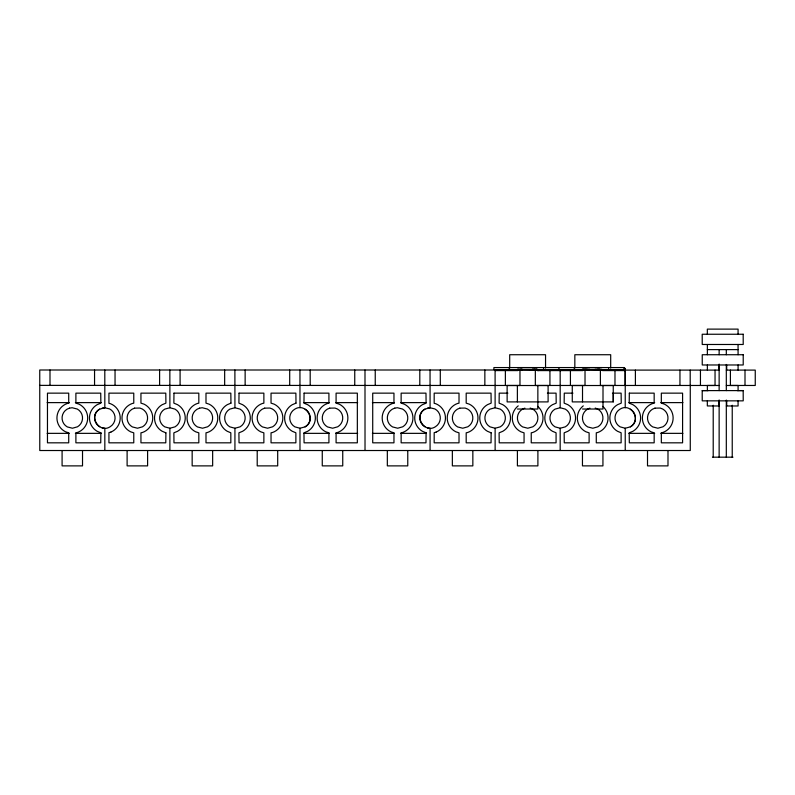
<?xml version="1.0" encoding="UTF-8"?>
<svg xmlns="http://www.w3.org/2000/svg" width="795" height="795" viewBox="0 0 795 795"><rect width="100%" height="100%" fill="white"/><g stroke="black" fill="none" stroke-linecap="round" stroke-linejoin="round"><path stroke-width="1.19" d="M99.713 409.117C87.748 415.467 99.365 434.14 110.306 426.647A10.246 10.246 0 0 0 109.601 408.918L104.831 407.785L99.713 409.117A10.246 10.246 0 0 0 99.713 426.855M305.101 426.855C316.748 420.714 306.005 402.101 294.856 409.117A10.246 10.246 0 0 0 294.856 426.855L299.983 428.237L305.101 426.855A10.246 10.246 0 0 0 305.101 409.117M424.957 409.117C412.993 415.467 424.609 434.14 435.551 426.647A10.246 10.246 0 0 0 434.845 408.918L430.075 407.785L424.957 409.117A10.246 10.246 0 0 0 424.957 426.855M630.346 426.855C641.992 420.714 631.25 402.101 620.1 409.117A10.246 10.246 0 0 0 620.1 426.855L625.228 428.237L630.346 426.855A10.246 10.246 0 0 0 630.346 409.117M524.869 408.133L522.414 409.187A10.246 10.246 0 0 0 522.643 426.925L527.791 428.227L532.889 426.786A10.246 10.246 0 0 0 532.65 409.047L530.166 408.064M589.92 408.133L587.455 409.187A10.246 10.246 0 0 0 587.694 426.925L592.832 428.227L597.939 426.786A10.246 10.246 0 0 0 597.701 409.047L595.216 408.064M102.177 408.093L104.831 407.746M169.882 407.746L164.764 409.117A10.246 10.246 0 0 0 164.764 426.855L169.882 428.237L174.999 426.855A10.246 10.246 0 0 0 174.999 409.117L169.882 407.746L169.882 385.466M234.932 407.746L229.805 409.117A10.246 10.246 0 0 0 229.805 426.855L234.932 428.237L240.05 426.855A10.246 10.246 0 0 0 240.05 409.117L234.932 407.746L234.893 370.003M427.422 408.093L430.075 407.746M495.126 407.746L490.008 409.117A10.246 10.246 0 0 0 490.008 426.855L495.126 428.237L500.244 426.855A10.246 10.246 0 0 0 500.244 409.117L495.126 407.746L495.096 370.003L39.75 370.003L39.78 450.517L690.269 450.517L690.269 385.466M560.177 407.746L555.049 409.117A10.246 10.246 0 0 0 555.049 426.855L560.177 428.237L565.295 426.855A10.246 10.246 0 0 0 565.295 409.117L560.177 407.746L560.177 370.102M519.93 367.578L537.44 367.598M532.402 367.678L537.082 367.578M602.481 370.589L625.168 370.579L623.459 369.615L493.894 369.615L493.894 367.568L623.995 367.568L625.168 368.522L625.148 385.466M602.123 367.578L581.99 367.588L589.652 367.658M522.305 369.874L516.959 369.645L536.218 369.794M624.651 368.532L625.168 368.522M517.028 369.715L518.539 369.864M517.595 369.943L518.618 369.943M537.668 369.864L518.469 369.784L522.236 369.804M537.798 370.172L537.768 370.321M582.149 369.794L587.356 369.874M602.491 369.645L601.119 369.655L602.56 369.715M537.738 370.569L538.354 370.559M582.864 370.589L537.44 370.589M536.078 367.598L537.162 367.668M582.337 367.578L583.441 367.658M529.828 369.625L537.589 369.794L536.049 369.625M536.148 369.725L537.241 369.794L534.419 369.625M583.361 369.625L585.06 369.705L581.99 369.635L602.282 369.784L599.5 369.655M582.646 369.943L583.669 369.943M534.449 367.608L536.148 367.668M599.5 367.608L601.199 367.668M583.52 369.784L585.299 369.933M707.331 349.611L738.088 349.611M522.136 367.658L518.31 367.578L522.156 367.678M594.978 367.678L599.569 367.678L597.433 367.658M589.612 369.655L584.981 369.625M594.879 369.625L599.549 369.705M585.14 369.784L601.408 369.943M495.126 370.102L519.97 370.102L519.97 385.466L39.75 385.376M587.416 369.933L535.333 370.102L535.333 385.466L585.021 385.466L585.021 370.102M719.137 370.102L600.384 370.102L600.384 385.466L715.043 385.466L715.043 370.102M726.312 370.102L755.25 370.102L755.25 385.466L730.406 385.466L730.406 370.102M517.813 370.589L495.076 370.579M719.137 385.486L707.361 385.486L707.361 390.603M726.312 385.486L738.088 385.486L738.088 390.603M708.206 390.584L702.204 390.584L702.233 400.849L743.216 400.849L743.186 390.584L737.184 390.584M702.233 390.603L743.216 390.603M507.916 393.147L499.22 393.147L499.101 403.144L502.808 404.685A15.363 15.363 0 0 1 502.808 431.297L499.101 432.828L499.22 442.825L524.064 442.825L524.064 432.848L520.944 431.814A15.363 15.363 0 0 1 518.221 405.857M547.387 393.147L556.073 393.147L556.202 403.144L552.495 404.685A15.363 15.363 0 0 0 552.495 431.297L556.073 432.778L556.073 442.825L531.239 442.825L531.239 432.808L532.68 432.51A15.363 15.363 0 0 0 537.708 406.374M572.966 393.147L564.271 393.147L564.152 403.144L567.859 404.685A15.363 15.363 0 0 1 567.859 431.297L564.152 432.828L564.271 442.825L589.115 442.825L589.115 432.848L585.995 431.814A15.363 15.363 0 0 1 583.272 405.857M612.428 393.147L621.124 393.147L621.243 403.144L617.536 404.685A15.363 15.363 0 0 0 617.536 431.297L621.124 432.778L621.124 442.825L596.28 442.825L596.28 432.808L597.731 432.51A15.363 15.363 0 0 0 602.759 406.374M613.253 401.902L572.271 401.902L572.271 385.515L613.253 385.515L613.253 401.902L613.263 393.654M47.143 402.618L69.235 402.618M75.376 402.618L101.154 402.618M303.66 402.618L329.438 402.618M335.57 402.618L357.661 402.618M372.388 402.618L394.489 402.618M400.62 402.618L426.398 402.618M628.905 402.618L654.683 402.618M660.814 402.618L682.905 402.618M719.137 405.977L707.331 405.947L707.331 400.829M726.312 405.977L738.088 405.977L738.058 400.829M517.376 409.028L537.857 409.028L537.857 385.515M582.516 409.028L603.007 409.028L603.007 385.515M47.143 433.354L69.235 433.354M75.376 433.354L101.154 433.354M303.66 433.354L329.438 433.354M335.57 433.354L357.661 433.354M372.388 433.354L394.489 433.354M400.62 433.354L426.398 433.354M628.905 433.354L654.683 433.354M660.814 433.354L682.905 433.354M712.449 457.175L732.97 457.175M583.381 367.598L585.08 367.678M532.292 367.578L534.498 367.658M585.011 367.608L587.207 367.678M522.086 369.655L517.306 369.645M532.382 369.705L536.367 369.943M597.502 369.784L599.708 369.864M532.531 369.854L534.737 369.933M597.661 369.933L599.778 369.933M582.506 369.794L583.6 369.874M536.287 369.864L537.738 369.943M427.422 427.879L430.075 428.187L430.075 450.517M102.177 427.879L104.831 428.187L104.831 450.517M560.117 370.579L558.945 369.615L558.945 367.568M745.004 370.102L745.004 385.466M738.058 334.248L738.088 329.12L707.331 329.12L707.331 334.248M738.058 344.483L738.088 354.729M738.088 364.975L738.088 370.102M732.235 405.241L732.235 457.175M726.7 364.975L726.7 370.102M726.7 400.849L726.7 405.977M726.312 349.611L726.312 354.729M726.312 364.448L726.312 390.603M726.312 400.064L726.312 457.175M719.137 349.611L719.137 354.729M719.137 364.07L719.137 390.603M719.137 399.945L719.137 457.175M718.75 364.975L718.75 370.102M718.75 400.849L718.75 405.977M713.214 405.241L713.214 457.175M707.361 344.483L707.361 354.729M707.361 364.975L707.361 370.102M700.445 370.102L700.445 385.466M690.199 370.102L690.199 385.466M679.954 370.102L679.954 385.466M667.989 450.517L667.989 465.88L647.508 465.88L647.508 450.517M635.394 370.102L635.394 385.466M625.228 370.102L625.228 407.746M625.228 428.237L625.228 450.517M623.995 367.568L623.995 369.615M614.982 370.102L614.982 385.466M610.689 368.045L610.699 354.729L574.835 354.729L574.835 368.045M608.592 367.548L608.592 369.596M602.938 450.517L602.938 465.88L582.457 465.88L582.457 450.517M582.516 385.515L582.516 401.902M574.278 367.548L574.278 369.596M570.422 370.102L570.422 385.466M560.177 428.237L560.177 450.517M549.931 370.102L549.931 385.466M545.549 368.045L545.559 354.729L509.694 354.729L509.704 368.045M543.542 367.548L543.542 369.596M537.897 450.517L537.897 465.88L517.406 465.88L517.406 450.517M517.376 385.515L517.376 401.902M509.227 367.548L509.227 369.596M505.372 370.102L505.372 385.466M495.126 428.237L495.126 450.517M484.851 370.003L484.851 385.376M472.846 450.517L472.846 465.88L452.355 465.88L452.355 450.517M440.291 370.003L440.291 385.376M430.075 385.466L430.075 407.785M430.045 370.003L430.045 385.376M419.8 370.003L419.8 385.376M407.765 450.517L407.765 465.88L387.334 465.88L387.334 450.517M375.24 370.003L375.24 385.376M364.994 370.003L365.024 450.517M354.749 370.003L354.749 385.376M342.744 450.517L342.744 465.88L322.263 465.88L322.263 450.517M310.189 370.003L310.189 385.376M299.944 370.003L299.983 407.746M299.983 428.237L299.983 450.517M289.698 370.003L289.698 385.376M277.694 450.517L277.694 465.88L257.212 465.88L257.212 450.517M245.138 370.003L245.138 385.376M234.932 428.237L234.932 450.517M224.657 370.003L224.657 385.376M212.653 450.517L212.653 465.88L192.161 465.88L192.161 450.517M180.087 370.003L180.087 385.376M169.882 428.237L169.882 450.517M169.852 370.003L169.852 385.376M159.606 370.003L159.606 385.376M147.602 450.517L147.602 465.88L127.111 465.88L127.111 450.517M115.046 370.003L115.046 385.376M104.801 370.003L104.831 407.785M94.555 370.003L94.555 385.376M82.521 450.517L82.521 465.88L62.09 465.88L62.09 450.517M49.996 370.003L49.996 385.376M100.856 432.828L100.736 442.825L75.893 442.825L75.893 432.808L77.344 432.51A15.363 15.363 0 0 0 79.013 404.158L75.893 403.125L75.893 393.147L100.736 393.147L100.856 403.144L97.149 404.685A15.363 15.363 0 0 0 97.149 431.297L100.856 432.828M165.907 432.828L165.787 442.825L140.944 442.825L140.944 432.808L142.394 432.51A15.363 15.363 0 0 0 144.064 404.158L140.944 403.125L140.944 393.147L165.787 393.147L165.907 403.144L162.2 404.685A15.363 15.363 0 0 0 162.2 431.297L165.907 432.828M173.976 393.147L173.857 403.144L177.563 404.685A15.363 15.363 0 0 1 177.563 431.297L173.857 432.828L173.976 442.825L198.82 442.825L198.82 432.848L195.699 431.814A15.363 15.363 0 0 1 197.369 403.472L198.82 403.174L198.82 393.147L173.976 393.147M239.027 393.147L238.907 403.144L242.614 404.685A15.363 15.363 0 0 1 242.614 431.297L238.907 432.828L239.027 442.825L263.87 442.825L263.87 432.848L260.75 431.814A15.363 15.363 0 0 1 262.42 403.472L263.87 403.174L263.87 393.147L239.027 393.147M304.078 393.147L303.958 403.144L307.665 404.685A15.363 15.363 0 0 1 307.665 431.297L303.958 432.828L304.078 442.825L328.921 442.825L328.921 432.848L325.801 431.814A15.363 15.363 0 0 1 327.47 403.472L328.921 403.174L328.921 393.147L304.078 393.147M426.1 432.828L425.981 442.825L401.137 442.825L401.137 432.808L402.588 432.51A15.363 15.363 0 0 0 404.257 404.158L401.137 403.125L401.137 393.147L425.981 393.147L426.1 403.144L422.393 404.685A15.363 15.363 0 0 0 422.393 431.297L426.1 432.828M491.151 432.828L491.032 442.825L466.188 442.825L466.188 432.808L467.639 432.51A15.363 15.363 0 0 0 469.308 404.158L466.188 403.125L466.188 393.147L491.032 393.147L491.151 403.144L487.444 404.685A15.363 15.363 0 0 0 487.444 431.297L491.151 432.828M629.322 393.147L629.203 403.144L632.909 404.685A15.363 15.363 0 0 1 632.909 431.297L629.203 432.828L629.322 442.825L654.166 442.825L654.166 432.848L651.045 431.814A15.363 15.363 0 0 1 652.715 403.472L654.166 403.174L654.166 393.147L629.322 393.147M69.523 408.133L67.068 409.187A10.246 10.246 0 0 0 67.307 426.925L72.444 428.227L77.542 426.786A10.246 10.246 0 0 0 77.314 409.047L72.176 407.746L69.523 408.133M134.574 408.133L132.119 409.187A10.246 10.246 0 0 0 132.358 426.925L137.495 428.227L142.593 426.786A10.246 10.246 0 0 0 142.365 409.047L139.88 408.064L134.574 408.133M199.625 408.133L197.17 409.187A10.246 10.246 0 0 0 197.398 426.925L202.546 428.227L207.644 426.786A10.246 10.246 0 0 0 207.406 409.047L202.268 407.746L199.625 408.133M264.675 408.133L262.211 409.187A10.246 10.246 0 0 0 262.449 426.925L267.587 428.227L272.695 426.786A10.246 10.246 0 0 0 272.456 409.047L269.972 408.064L264.675 408.133M329.716 408.133L327.262 409.187A10.246 10.246 0 0 0 327.5 426.925L332.638 428.227L337.746 426.786A10.246 10.246 0 0 0 337.507 409.047L335.023 408.064L329.716 408.133M394.767 408.133L392.313 409.187A10.246 10.246 0 0 0 392.551 426.925L397.689 428.227L402.797 426.786A10.246 10.246 0 0 0 402.558 409.047L397.421 407.746L394.767 408.133M459.818 408.133L457.364 409.187A10.246 10.246 0 0 0 457.602 426.925L462.74 428.227L467.838 426.786A10.246 10.246 0 0 0 467.609 409.047L465.125 408.064L459.818 408.133M654.971 408.133L652.506 409.187A10.246 10.246 0 0 0 652.745 426.925L657.882 428.227L662.99 426.786A10.246 10.246 0 0 0 662.752 409.047L660.267 408.064L654.971 408.133M230.957 403.144L227.251 404.685A15.363 15.363 0 0 0 227.251 431.297L230.828 432.778L230.828 442.825L205.994 442.825L205.994 432.808L207.435 432.51A15.363 15.363 0 0 0 209.115 404.158L205.994 403.125L205.994 393.147L230.828 393.147L230.957 403.144M295.998 403.144L292.292 404.685A15.363 15.363 0 0 0 292.292 431.297L295.879 432.778L295.879 442.825L271.035 442.825L271.035 432.808L272.486 432.51A15.363 15.363 0 0 0 274.166 404.158L271.035 403.125L271.035 393.147L295.879 393.147L295.998 403.144M110.863 432.122L108.935 432.659L108.935 442.825L133.769 442.825L133.769 432.848L130.648 431.814A15.363 15.363 0 0 1 132.328 403.472L133.769 403.174L133.769 393.147L108.935 393.147L108.935 403.313L110.555 403.731A15.363 15.363 0 0 1 110.863 432.122M436.107 432.122L434.179 432.659L434.179 442.825L459.013 442.825L459.013 432.848L455.893 431.814A15.363 15.363 0 0 1 457.572 403.472L459.013 403.174L459.013 393.147L434.179 393.147L434.179 403.313L435.799 403.731A15.363 15.363 0 0 1 436.107 432.122M68.718 403.174L67.277 403.472A15.363 15.363 0 0 0 65.597 431.814L68.718 432.848L68.718 442.825L47.462 442.825L47.462 393.147L68.718 393.147L68.718 403.174M393.962 403.174L392.521 403.472A15.363 15.363 0 0 0 390.842 431.814L393.962 432.848L393.962 442.825L372.716 442.825L372.716 393.147L393.962 393.147L393.962 403.174M337.537 432.51L336.086 432.808L336.086 442.825L357.343 442.825L357.343 393.147L336.086 393.147L336.086 403.125L339.207 404.158A15.363 15.363 0 0 1 337.537 432.51M662.782 432.51L661.331 432.808L661.331 442.825L682.587 442.825L682.587 393.147L661.331 393.147L661.331 403.125L664.451 404.158A15.363 15.363 0 0 1 662.782 432.51M517.287 367.578L518.39 367.658L517.306 367.598M602.371 369.874L599.649 369.804L602.362 369.864M743.216 334.248L702.204 334.248L702.233 344.483L743.216 344.483L743.186 334.248M743.216 354.729L702.243 354.729L702.243 364.975L743.216 364.975L743.216 354.729M548.103 385.515L507.13 385.515L507.13 401.902L548.103 401.902L548.103 385.515"/></g></svg>
